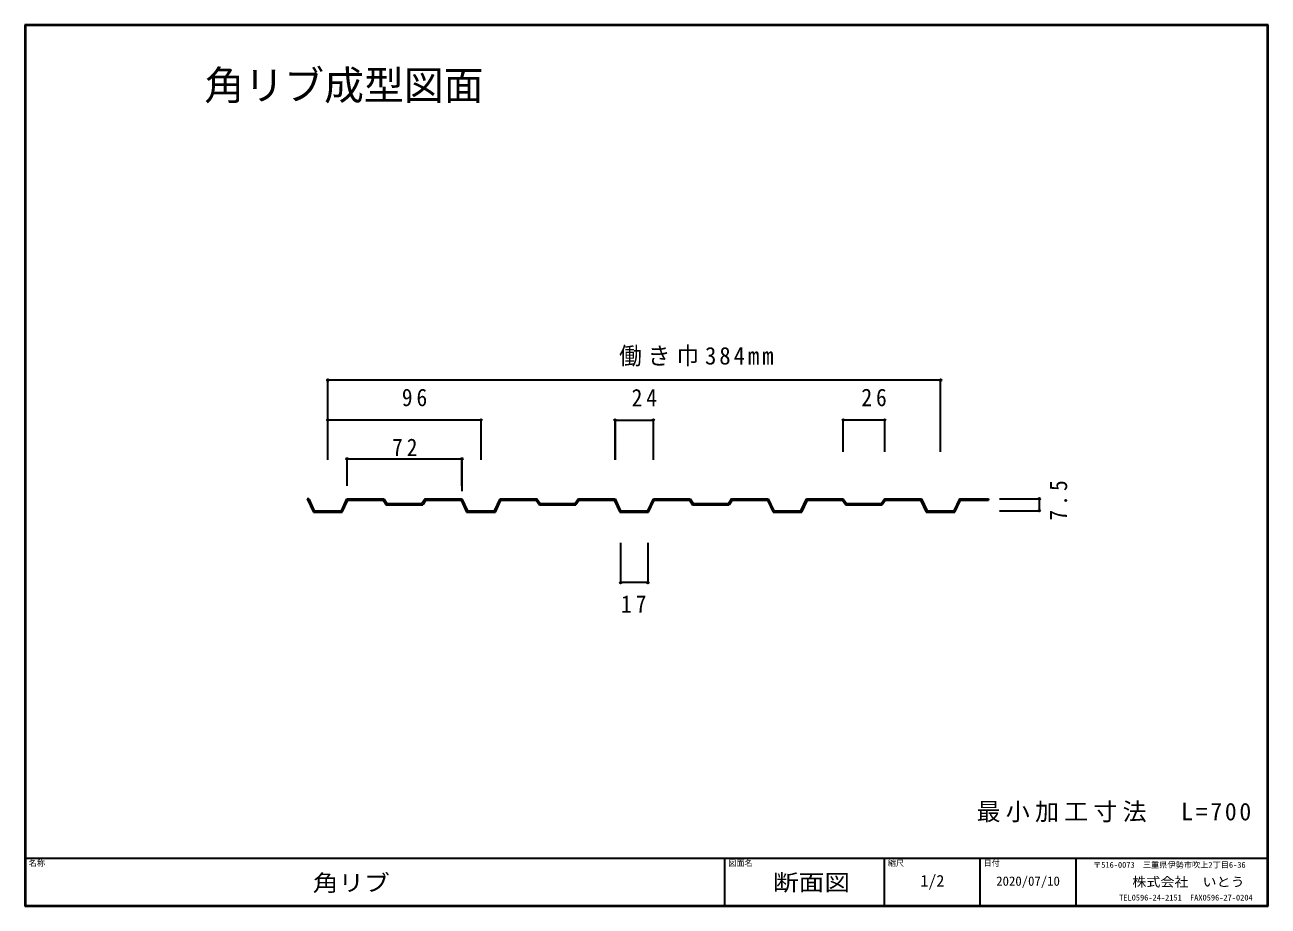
# Model space of a CAD drawing. Units: millimetres, scale not verified, with parts at other scales. Extents: x -7210 to 7790, y -278 to 2795.
import ezdxf
from ezdxf.enums import TextEntityAlignment as Align

# ---------------------------------------------------------------- set-up
doc = ezdxf.new("R2010")
doc.units = ezdxf.units.MM
doc.header["$LTSCALE"] = 2
doc.header["$PDMODE"] = 32
doc.header["$PDSIZE"] = 1
doc.layers.add('0-0', color=7, linetype='Continuous', lineweight=35)
doc.layers.add('8-0', color=7, linetype='Continuous', lineweight=35)
doc.styles.add('ＭＳ ゴシック', font='')
doc.styles.get('ＭＳ ゴシック').set_extended_font_data('MS Gothic')

msp = doc.modelspace()

# ---------------------------------------------------------------- linework, layer by layer
at = {"layer": '0-0'}
for p, q in [((172.012, 51.657), (-211.988, 51.657)), ((-211.988, 26.657), (-211.988, 51.657)), ((172.012, 6.657), (172.012, 51.657)), ((-115.988, 26.657), (-211.988, 26.657)), ((-211.988, 1.657), (-211.988, 26.657)), ((-115.988, 1.657), (-115.988, 26.657)), ((-31.988, 26.657), (-7.988, 26.657)), ((-31.988, 1.657), (-31.988, 26.657)), ((-31.988, 26.657), (-31.988, 1.657)), ((-7.988, 1.657), (-7.988, 26.657)), ((137.012, 26.657), (111.012, 26.657)), ((111.012, 6.657), (111.012, 26.657)), ((137.012, 6.657), (137.012, 26.657)), ((-199.988, 2.31), (-127.988, 2.31)), ((-199.988, 2.31), (-199.988, -14.522)), ((-127.988, 2.31), (-127.988, -17.931)), ((-127.988, -14.522), (-127.988, 2.31)), ((-224.871, -22.69), (-220.997, -30.99)), ((-223.988, -22.69), (-224.871, -22.69)), ((-223.988, -22.69), (-220.488, -30.19)), ((-199.988, -22.69), (-176.988, -22.69)), ((-176.988, -22.69), (-174.988, -25.69)), ((-150.988, -22.69), (-152.988, -25.69)), ((-150.988, -22.69), (-127.988, -22.69)), ((-54.988, -22.69), (-56.988, -25.69)), ((-54.988, -22.69), (-31.988, -22.69)), ((-7.988, -22.69), (15.012, -22.69)), ((15.012, -22.69), (17.012, -25.69)), ((41.012, -22.69), (39.012, -25.69)), ((41.012, -22.69), (64.012, -22.69)), ((88.012, -22.69), (111.012, -22.69)), ((111.012, -22.69), (113.012, -25.69)), ((137.012, -22.69), (135.012, -25.69)), ((137.012, -22.69), (160.012, -22.69)), ((202.012, -22.69), (202.012, -23.49)), ((208.894, -22.69), (233.894, -22.69)), ((233.894, -22.69), (233.894, -30.19)), ((-220.997, -30.99), (-202.978, -30.99)), ((-202.978, -30.99), (-199.478, -23.49)), ((-199.478, -23.49), (-177.416, -23.49)), ((-177.416, -23.49), (-175.416, -26.49)), ((-175.416, -26.49), (-152.56, -26.49)), ((-174.988, -25.69), (-152.988, -25.69)), ((-150.56, -23.49), (-152.56, -26.49)), ((-150.56, -23.49), (-128.497, -23.49)), ((-128.497, -23.49), (-124.997, -30.99)), ((-124.997, -30.99), (-106.978, -30.99)), ((-106.978, -30.99), (-103.478, -23.49)), ((-103.478, -23.49), (-81.416, -23.49)), ((-81.416, -23.49), (-79.416, -26.49)), ((-79.416, -26.49), (-56.56, -26.49)), ((-78.988, -25.69), (-56.988, -25.69)), ((-54.56, -23.49), (-56.56, -26.49)), ((-54.56, -23.49), (-32.497, -23.49)), ((-32.497, -23.49), (-28.997, -30.99)), ((-28.997, -30.99), (-10.978, -30.99)), ((-10.978, -30.99), (-7.478, -23.49)), ((16.584, -26.49), (39.44, -26.49)), ((17.012, -25.69), (39.012, -25.69)), ((41.44, -23.49), (39.44, -26.49)), ((41.44, -23.49), (63.503, -23.49)), ((63.503, -23.49), (67.003, -30.99)), ((67.003, -30.99), (85.022, -30.99)), ((85.022, -30.99), (88.522, -23.49)), ((112.584, -26.49), (135.44, -26.49)), ((113.012, -25.69), (135.012, -25.69)), ((137.44, -23.49), (135.44, -26.49)), ((137.44, -23.49), (159.503, -23.49)), ((159.503, -23.49), (163.003, -30.99)), ((163.003, -30.99), (181.022, -30.99)), ((181.022, -30.99), (184.522, -23.49)), ((184.522, -23.49), (202.012, -23.49)), ((208.894, -30.19), (233.894, -30.19)), ((-28.488, -50.19), (-28.488, -75.19)), ((-11.488, -50.19), (-11.488, -75.19)), ((-11.488, -75.19), (-28.488, -75.19))]:
    msp.add_line(p, q, dxfattribs=at)
for points in [[(-220.488, -30.19), (-203.488, -30.19), (-199.988, -22.69)], [(-127.988, -22.69), (-124.488, -30.19), (-107.488, -30.19), (-103.988, -22.69)], [(-103.988, -22.69), (-80.988, -22.69), (-78.988, -25.69)], [(-31.988, -22.69), (-28.488, -30.19), (-11.488, -30.19), (-7.988, -22.69)], [(64.012, -22.69), (67.512, -30.19), (84.512, -30.19), (88.012, -22.69)], [(160.012, -22.69), (163.512, -30.19), (180.512, -30.19), (184.012, -22.69), (202.012, -22.69)], [(-7.478, -23.49), (14.584, -23.49), (16.584, -26.49)], [(88.522, -23.49), (110.584, -23.49), (112.584, -26.49)]]:
    msp.add_lwpolyline(points, dxfattribs=at)
for p in [(-211.988, 51.657), (172.012, 51.657), (-211.988, 26.657), (-115.988, 26.657), (-31.988, 26.657), (-7.988, 26.657), (111.012, 26.657), (137.012, 26.657), (-199.988, 2.31), (-127.988, 2.31), (233.894, -22.69), (233.894, -30.19), (-28.488, -75.19), (-11.488, -75.19)]:
    msp.add_point(p, dxfattribs=at)
at = {"layer": '8-0'}
for p, q in [((-401.875, 274.241), (-401.875, -277.91)), ((377.304, 274.241), (-401.875, 274.241)), ((377.104, 274.041), (-401.675, 274.041)), ((-401.475, 273.841), (-401.475, -277.51)), ((377.104, -277.71), (377.104, 274.041)), ((377.304, -277.91), (377.304, 274.241)), ((-401.475, -247.91), (376.904, -247.91)), ((36.904, -277.51), (36.904, -247.91)), ((136.904, -277.51), (136.904, -247.91)), ((196.904, -277.51), (196.904, -247.91)), ((256.904, -277.51), (256.904, -247.91)), ((-401.875, -277.91), (377.304, -277.91)), ((-401.475, -277.51), (376.904, -277.51))]:
    msp.add_line(p, q, dxfattribs=at)
for points in [[(-401.675, 274.041), (-401.675, -277.71), (377.104, -277.71)], [(376.904, -277.51), (376.904, 273.841), (-401.475, 273.841)]]:
    msp.add_lwpolyline(points, dxfattribs=at)

# ---------------------------------------------------------------- texts
at = {"layer": '0-0', "style": 'ＭＳ ゴシック'}
for s, height, p in [('角リブ成型図面', 18.33, (-289.375, 221.741)), ('1/2', 7.331, (159.404, -267.91)), ('2020/07/10', 5.865, (206.904, -266.91))]:
    msp.add_text(s, height=height, dxfattribs=at).set_placement(p, align=Align.BOTTOM_LEFT)
at = {"layer": '0-0', "char_height": 11, "attachment_point": 7, "style": 'ＭＳ ゴシック'}
for s, insert in [('\\T1.26;\\W0.95;働き巾384mm', (-29.488, 60.157)), ('\\T1.36;\\W0.9;96', (-165.613, 35.157)), ('\\T1.36;\\W0.9;24', (-21.613, 35.157)), ('\\T1.36;\\W0.9;26', (122.387, 35.157)), ('\\T1.36;\\W0.9;72', (-171.742, 4.053)), ('\\T1.36;\\W0.9;17', (-28.239, -94.122)), ('\\T1.22;最小加工寸法\u3000L=700', (194.604, -225.41))]:
    msp.add_mtext(s, dxfattribs=dict(at, insert=insert))
at = {"layer": '0-0', "insert": (251.511, -36.409), "char_height": 11, "attachment_point": 7, "rotation": 90, "style": 'ＭＳ ゴシック'}
msp.add_mtext('\\T1.38;\\W0.9;7.5', dxfattribs=at)
at = {"layer": '8-0', "style": 'ＭＳ ゴシック'}
for s, p in [('名称', (-399.475, -253.91)), ('図面名', (38.904, -253.91)), ('縮尺', (138.904, -253.91)), ('日付', (198.904, -253.91)), ('〒516-0073\u3000三重県伊勢市吹上2丁目6-36', (267.578, -255.002)), ('TEL0596-24-2151\u3000FAX0596-27-0204', (283.926, -275.487))]:
    msp.add_text(s, height=3.666, dxfattribs=at).set_placement(p, align=Align.BOTTOM_LEFT)
for s, height, width, p in [('角リブ', 10.26, 1.15, (-221.447, -271.556)), ('断面図', 10.26, 1.15, (66.972, -271.287)), ('株式会社\u3000いとう', 5.865, 1.1, (292.177, -267.408))]:
    msp.add_text(s, height=height, dxfattribs=dict(at, width=width)).set_placement(p, align=Align.BOTTOM_LEFT)

doc.saveas('drawing.dxf')
